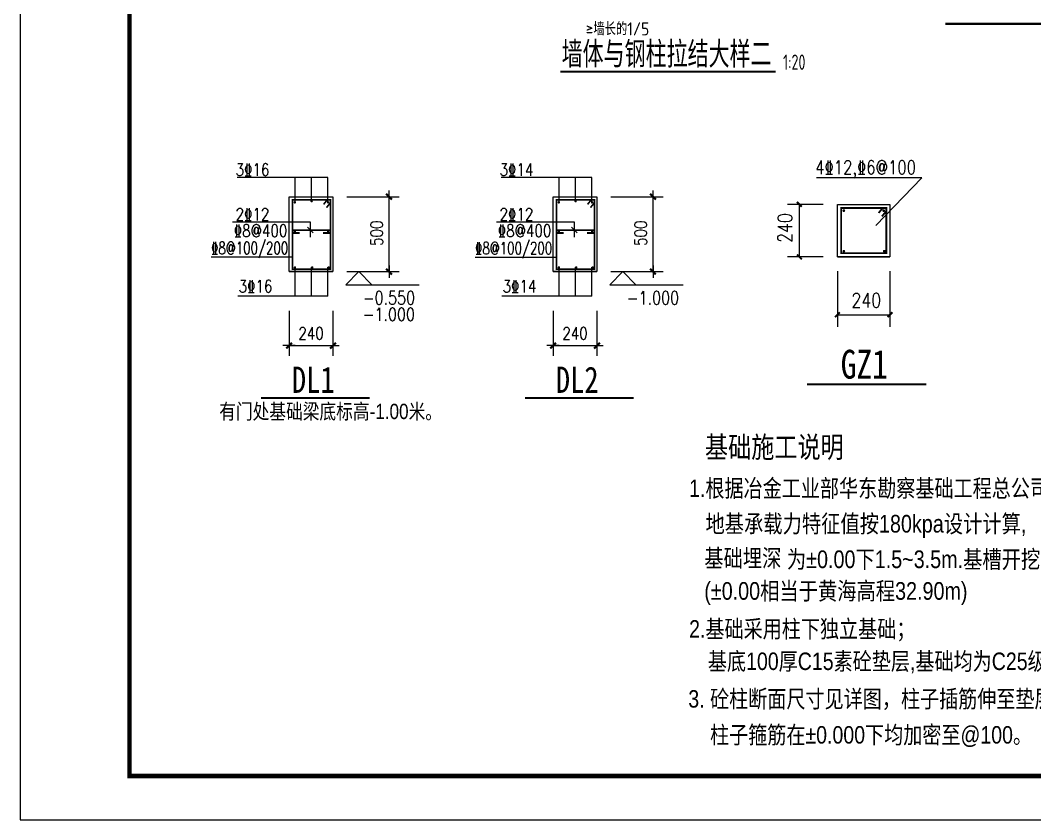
# Model space of a CAD drawing. Extents: x 37237700 to 37865026, y 138877 to 347670.
# Drawn here: x 37237700 to 37284087, y 138877 to 175458 of the extents above; entities that cross this region are included whole.
import ezdxf
from ezdxf.enums import TextEntityAlignment as Align

# ---------------------------------------------------------------- set-up
doc = ezdxf.new("R2010")
doc.units = 0
doc.header["$LTSCALE"] = 1000
doc.header["$MEASUREMENT"] = 0
doc.layers.get('0').update_dxf_attribs({"linetype": 'CONTINUOUS'})
doc.layers.get('DEFPOINTS').update_dxf_attribs({"linetype": 'CONTINUOUS'})
for name, color, linetype in [('205', 253, 'CONTINUOUS'), ('BD', 255, 'CONTINUOUS'), ('NUM', 7, 'CONTINUOUS'), ('OR', 7, 'CONTINUOUS'), ('PUB_DIM', 3, 'CONTINUOUS'), ('PUB_HZ', 7, 'CONTINUOUS'), ('PUB_TEXT', 7, 'CONTINUOUS'), ('PUB_TITLE', 4, 'CONTINUOUS'), ('PUB_WZ', 7, 'CONTINUOUS'), ('TEXT', 7, 'CONTINUOUS')]:
    doc.layers.add(name, color=color, linetype=linetype)
doc.styles.add('-ARIAL', font='arial.ttf', dxfattribs={"width": 0.8})
doc.styles.add('-宋体', font='', dxfattribs={"width": 0.8})
doc.styles.add('_HZTXT', font='txt.shx', dxfattribs={"width": 0.8, "bigfont": 'hztxt.shx'})
doc.styles.add('DIM_FONT', font='SIMPLEX.shx', dxfattribs={"width": 0.8})
doc.styles.add('TSSD_Label', font='Tssdeng.shx', dxfattribs={"width": 0.7, "bigfont": 'hztxt.shx'})
doc.styles.add('TSSD_REIN', font='tssdeng.shx', dxfattribs={"width": 0.7, "bigfont": 'tssdchn.shx'})
doc.styles.get('-宋体').set_extended_font_data('SimSun')

# ---------------------------------------------------------------- blocks, each defined once
blk = doc.blocks.new('_ArchTick')
at = {"color": 0, "linetype": 'ByBlock', "const_width": 0.4}
blk.add_lwpolyline([(-0.5, -0.5), (0.5, 0.5)], dxfattribs=at)
blk = doc.blocks.new('_DIMX')
blk.add_line((-150, 0), (150, 0))
at = {"const_width": 50}
blk.add_lwpolyline([(-70, -70), (70, 70)], dxfattribs=at)

msp = doc.modelspace()

# ---------------------------------------------------------------- linework, layer by layer
for p, q in [((37276818.3, 166070.4), (37278929.3, 168249.4)), ((37249992.4, 167383.9), (37251999.3, 167383.9)), ((37249992.4, 163957), (37249992.4, 167383.9)), ((37251999.3, 167383.9), (37251999.3, 163957)), ((37262063.7, 167383.9), (37264070.5, 167383.9)), ((37262063.7, 163957), (37262063.7, 167383.9)), ((37264070.5, 167383.9), (37264070.5, 163957)), ((37275066.6, 167034.4), (37277466.6, 167034.4)), ((37275066.6, 164634.4), (37275066.6, 167034.4)), ((37277466.6, 167034.4), (37277466.6, 164634.4)), ((37250838, 165986), (37251093.8, 165730.2)), ((37262909.3, 165986), (37263165.1, 165730.2)), ((37277466.6, 164634.4), (37275066.6, 164634.4)), ((37275066.6, 164634.4), (37277466.6, 164634.4)), ((37249992.4, 163957), (37251999.3, 163957)), ((37251999.3, 163957), (37249992.4, 163957)), ((37262063.7, 163957), (37264070.5, 163957)), ((37264070.5, 163957), (37262063.7, 163957))]:
    msp.add_line(p, q)
at = {"color": 0, "linetype": 'ByBlock'}
for p, q in [((37252630.9, 167385.8), (37255030.1, 167385.8)), ((37254561.3, 163960.7), (37254561.3, 167383.9)), ((37264702.2, 167385.8), (37267101.4, 167385.8)), ((37266632.6, 163960.7), (37266632.6, 167383.9)), ((37252630.9, 163958.9), (37255030.1, 163958.9)), ((37264702.2, 163958.9), (37267101.4, 163958.9)), ((37249991.9, 162166.3), (37249991.9, 160100.4)), ((37251998.7, 162166.3), (37251998.7, 160100.4)), ((37262063.2, 162166.3), (37262063.2, 160100.4)), ((37264070, 162166.3), (37264070, 160100.4)), ((37249993.8, 160569.1), (37251996.9, 160569.1)), ((37262065, 160569.1), (37264068.1, 160569.1))]:
    msp.add_line(p, q, dxfattribs=at)
at = {"const_width": 80}
for points in [[(37250146.1, 165858.1), (37251886.2, 165858.1)], [(37250146.1, 165724.3), (37250475.4, 165724.3)], [(37251546.1, 165724.3), (37251886.2, 165724.3)], [(37262217.4, 165858.1), (37263957.5, 165858.1)], [(37262217.4, 165724.3), (37262546.6, 165724.3)], [(37263617.4, 165724.3), (37263957.5, 165724.3)]]:
    msp.add_lwpolyline(points, dxfattribs=at)
at = {"layer": '205'}
for points, const_width in [([(37273669.8, 158798.6), (37279127.9, 158798.6)], 92.8), ([(37248709.4, 158171.6), (37253671.3, 158171.6)], 84.4), ([(37260780.6, 158171.6), (37265742.5, 158171.6)], 84.4)]:
    msp.add_lwpolyline(points, dxfattribs=dict(at, const_width=const_width))
at = {"layer": 'BD'}
for p, q in [((37246434.8, 164632.7), (37250146.1, 164632.7)), ((37258506.1, 164626.2), (37262217.4, 164626.2))]:
    msp.add_line(p, q, dxfattribs=at)
for points, const_width in [([(37250146.1, 167238.6), (37251886.2, 167238.6), (37251886.2, 164063), (37250146.1, 164063), (37250146.1, 167238.6)], 75), ([(37262217.4, 167238.6), (37263957.5, 167238.6), (37263957.5, 164063), (37262217.4, 164063), (37262217.4, 167238.6)], 75), ([(37275235.7, 166869.4), (37277301.6, 166869.4), (37277301.6, 164799.4), (37275235.7, 164799.4), (37275235.7, 166869.4)], 82.5)]:
    msp.add_lwpolyline(points, dxfattribs=dict(at, const_width=const_width))
for points, const_width in [([(37250229.4, 167127.3, 1), (37250285.6, 167127.3, 1)], 56.2), ([(37250993.7, 167183, 1), (37251049.9, 167183, 1)], 56.2), ([(37251746.6, 167127.3, 1), (37251802.9, 167127.3, 1)], 56.2), ([(37262300.7, 167127.3, 1), (37262356.9, 167127.3, 1)], 56.2), ([(37263065, 167183, 1), (37263121.2, 167183, 1)], 56.2), ([(37263817.9, 167127.3, 1), (37263874.2, 167127.3, 1)], 56.2), ([(37275327.3, 166747, 1), (37275389.2, 166747, 1)], 61.9), ([(37277148.1, 166747, 1), (37277210, 166747, 1)], 61.9), ([(37250229.4, 165791.3, 1), (37250285.6, 165791.3, 1)], 56.2), ([(37251746.6, 165791.3, 1), (37251802.9, 165791.3, 1)], 56.2), ([(37262300.7, 165791.3, 1), (37262356.9, 165791.3, 1)], 56.2), ([(37263817.9, 165791.3, 1), (37263874.2, 165791.3, 1)], 56.2), ([(37275327.3, 164891.3, 1), (37275389.2, 164891.3, 1)], 61.9), ([(37277178.8, 164891.3, 1), (37277240.6, 164891.3, 1)], 61.9), ([(37250229.4, 164146.5, 1), (37250285.6, 164146.5, 1)], 56.2), ([(37251021.5, 164146.5, 1), (37251077.8, 164146.5, 1)], 56.2), ([(37251774.5, 164146.5, 1), (37251830.8, 164146.5, 1)], 56.2), ([(37262300.7, 164146.5, 1), (37262356.9, 164146.5, 1)], 56.2), ([(37263092.8, 164146.5, 1), (37263149.1, 164146.5, 1)], 56.2), ([(37263845.8, 164146.5, 1), (37263902, 164146.5, 1)], 56.2)]:
    msp.add_lwpolyline(points, format="xyb", close=True, dxfattribs=dict(at, const_width=const_width))
at = {"layer": 'DEFPOINTS', "color": 0, "linetype": 'ByBlock'}
for p in [(37252722.7, 167385.8), (37254561.3, 167385.8), (37264794, 167385.8), (37266632.6, 167385.8), (37252722.7, 163958.9), (37264794, 163958.9), (37249991.9, 162728.8), (37251998.7, 162728.8), (37262063.2, 162728.8), (37264070, 162728.8), (37251998.7, 160569.1), (37264070, 160569.1)]:
    msp.add_point(p, dxfattribs=at)
at = {"layer": 'NUM', "const_width": 100}
for points in [[(37289861.2, 175298.3), (37280003.2, 175298.3)], [(37272248.6, 173104.8), (37262390.7, 173104.8)]]:
    msp.add_lwpolyline(points, dxfattribs=at)
at = {"layer": 'OR'}
for p, q in [((37251769.1, 168263.1), (37247619, 168263.1)), ((37250267.5, 167154.8), (37250267.5, 168263.1)), ((37251015.1, 167154.8), (37251015.1, 168263.1)), ((37251769.1, 167154.8), (37251769.1, 168263.1)), ((37263840.4, 168263.1), (37259690.3, 168263.1)), ((37262338.7, 167154.8), (37262338.7, 168263.1)), ((37263086.3, 167154.8), (37263086.3, 168263.1)), ((37263840.4, 167154.8), (37263840.4, 168263.1)), ((37278929.3, 168249.4), (37274109.8, 168249.4)), ((37250965.9, 166218.5), (37247401.7, 166218.5)), ((37250965.9, 165531.1), (37250965.9, 166218.5)), ((37263037.2, 166218.5), (37259473, 166218.5)), ((37263037.2, 165531.1), (37263037.2, 166218.5)), ((37250267.5, 162834.7), (37250267.5, 164158.5)), ((37251015.1, 162834.7), (37251015.1, 164158.5)), ((37251769.1, 162834.7), (37251769.1, 164158.5)), ((37262338.7, 162834.7), (37262338.7, 164158.5)), ((37263086.3, 162834.7), (37263086.3, 164158.5)), ((37263840.4, 162834.7), (37263840.4, 164158.5)), ((37251769.1, 162834.7), (37247648.6, 162834.7)), ((37263840.4, 162834.7), (37259719.9, 162834.7))]:
    msp.add_line(p, q, dxfattribs=at)
for points, const_width in [([(37251742, 167245.1), (37251566.7, 167031.8)], 75), ([(37251877.5, 167100.7), (37251702.2, 166887.3)], 75), ([(37263813.3, 167245.1), (37263637.9, 167031.8)], 75), ([(37263948.8, 167100.7), (37263773.5, 166887.3)], 75), ([(37277143, 166876.6), (37276950.1, 166641.9)], 82.5), ([(37277292.1, 166717.7), (37277099.2, 166483)], 82.5)]:
    msp.add_lwpolyline(points, dxfattribs=dict(at, const_width=const_width))
at = {"layer": 'PUB_DIM'}
for p, q in [((37274406.6, 167034.4), (37272776.5, 167034.4)), ((37273326.5, 164634.4), (37273326.5, 167034.4)), ((37274406.6, 164634.4), (37272776.5, 164634.4)), ((37253181.5, 163958.9), (37252581.5, 163358.9)), ((37253781.5, 163358.9), (37253181.5, 163958.9)), ((37265252.8, 163958.9), (37264652.8, 163358.9)), ((37265852.8, 163358.9), (37265252.8, 163958.9)), ((37275066.6, 163974.4), (37275066.6, 161435.6)), ((37277466.6, 163974.4), (37277466.6, 161435.6)), ((37252581.5, 163358.9), (37253781.5, 163358.9)), ((37253181.5, 163358.9), (37255935.8, 163358.9)), ((37264652.8, 163358.9), (37265852.8, 163358.9)), ((37265252.8, 163358.9), (37268007.1, 163358.9)), ((37275066.6, 161985.6), (37277466.6, 161985.6))]:
    msp.add_line(p, q, dxfattribs=at)
at = {"layer": 'PUB_TITLE'}
msp.add_lwpolyline([(37237700.2, 138877.2), (37356500.2, 138877.2), (37356500.2, 222877.2), (37237700.2, 222877.2)], close=True, dxfattribs=at)
at = {"layer": 'PUB_TITLE', "const_width": 200}
msp.add_lwpolyline([(37242700.2, 140877.2), (37354500.2, 140877.2), (37354500.2, 220877.2), (37242700.2, 220877.2)], close=True, dxfattribs=at)

# ---------------------------------------------------------------- block references
at = {"color": 0, "linetype": 'ByBlock'}
for p, xscale, yscale, zscale, rotation in [((37254561.3, 167385.8), 1.874999995343387, 1.874999995343387, 1.874999995343387, 90), ((37266632.6, 167385.8), 1.874999995343387, 1.874999995343387, 1.874999995343387, 90), ((37254561.3, 163958.9), 1.874999995343387, 1.874999995343387, 1.874999995343387, 270), ((37266632.6, 163958.9), 1.874999995343387, 1.874999995343387, 1.874999995343387, 270), ((37249991.9, 160569.1), 1.874999992549419, 1.874999992549419, 1.874999992549419, 180), ((37262063.2, 160569.1), 1.874999992549419, 1.874999992549419, 1.874999992549419, 180)]:
    msp.add_blockref('_DIMX', p, dxfattribs=dict(at, xscale=xscale, yscale=yscale, zscale=zscale, rotation=rotation))
at = {"color": 0, "linetype": 'ByBlock', "xscale": 1.874999992549419, "yscale": 1.874999992549419, "zscale": 1.874999992549419}
for p in [(37251998.7, 160569.1), (37264070, 160569.1)]:
    msp.add_blockref('_DIMX', p, dxfattribs=at)
at = {"layer": 'PUB_DIM', "xscale": 220, "yscale": 220, "zscale": 220}
for p, rotation in [((37273326.5, 167034.4), 90), ((37273326.5, 164634.4), 270), ((37275066.6, 161985.6), 180)]:
    msp.add_blockref('_ArchTick', p, dxfattribs=dict(at, rotation=rotation))
msp.add_blockref('_ArchTick', (37277466.6, 161985.6), dxfattribs=at)

# ---------------------------------------------------------------- texts
at = {"color": 7, "linetype": 'ByBlock', "char_height": 562.5, "attachment_point": 5, "rotation": 90, "style": 'DIM_FONT'}
for insert in [(37253998.8, 165713.9), (37266070.1, 165713.9)]:
    msp.add_mtext('500', dxfattribs=dict(at, insert=insert))
at = {"color": 7, "linetype": 'ByBlock', "char_height": 562.5, "attachment_point": 5, "style": 'DIM_FONT'}
for insert in [(37250995.3, 161131.6), (37263066.6, 161131.6)]:
    msp.add_mtext('240', dxfattribs=dict(at, insert=insert))
at = {"layer": 'PUB_DIM', "style": 'DIM_FONT', "width": 0.8}
for s, p in [('-0.550', (37254558.7, 162758.9)), ('-1.000', (37266629.9, 162758.9)), ('-1.000', (37254555, 162000.7))]:
    msp.add_text(s, height=600, dxfattribs=at).set_placement(p, align=Align.MIDDLE)
at = {"layer": 'PUB_DIM', "color": 7, "insert": (37272666.5, 165954.4), "char_height": 660, "attachment_point": 5, "rotation": 90, "style": 'DIM_FONT'}
msp.add_mtext('\\A1;240', dxfattribs=at)
at = {"layer": 'PUB_DIM', "color": 7, "insert": (37276386.6, 162645.6), "char_height": 660, "attachment_point": 5, "style": 'DIM_FONT'}
msp.add_mtext('\\A1;240', dxfattribs=at)
at = {"layer": 'PUB_HZ', "style": '-ARIAL', "width": 0.8}
for s, height, p in [('有门处基础梁底标高-1.00米。', 700, (37246797.4, 157210.1)), (' 基础施工说明', 969.48, (37268706.1, 155443.6)), (' 1.根据冶金工业部华东勘察基础工程总公司提供的岩土勘察报告', 799.817, (37268035.7, 153644.6)), ('地基承载力特征值按180kpa设计计算,', 807.896, (37269031.9, 152017.6)), ('基础埋深', 807.9, (37268977.5, 150441.9)), ('为%%P0.00下1.5~3.5m.基槽开挖至     层粉质粘土层', 807.896, (37272756, 150390.8)), ('(%%P0.00相当于黄海高程32.90m)', 807.896, (37268977.5, 148942.2)), (' 2.基础采用柱下独立基础；', 799.817, (37268035.7, 147210)), ('基底100厚C15素砼垫层,基础均为C25级砼。', 799.817, (37269142.5, 145728)), ('3. 砼柱断面尺寸见详图，柱子插筋伸至垫层并做300长直钩,', 799.817, (37268247.4, 144007.8)), ('柱子箍筋在%%P0.000下均加密至@100。', 799.817, (37269238.8, 142361.8))]:
    msp.add_text(s, height=height, dxfattribs=at).set_placement(p)
at = {"layer": 'PUB_TEXT', "style": '_HZTXT'}
for s, height, width, p in [('3%%13216', 562.5, 0.8, (37247547.2, 168341.4)), ('3%%13214', 562.5, 0.8, (37259618.5, 168341.4)), ('4%%13212,%%1326@100', 618.75, 0.8, (37274052.7, 168423.1)), ('2%%13212', 562.5, 0.8, (37247547.2, 166296.8)), ('2%%13212', 562.5, 0.8, (37259618.5, 166296.8)), ('%%1328@400', 562.5, 0.8, (37247461.3, 165550.9)), ('%%1328@400', 562.5, 0.8, (37259532.6, 165550.9)), ('%%1328@100/200', 562.5, 0.7, (37246423.9, 164755.1)), ('%%1328@100/200', 562.5, 0.7, (37258495.1, 164748.6)), ('3%%13216', 562.5, 0.8, (37247684.8, 163008.2)), ('3%%13214', 562.5, 0.8, (37259756, 163008.2))]:
    msp.add_text(s, height=height, dxfattribs=dict(at, width=width)).set_placement(p)
at = {"layer": 'PUB_WZ', "style": '-宋体', "width": 0.8}
for s, height, p in [('GZ1', 1320, (37275215.5, 159060.5)), ('DL1', 1200, (37250114.6, 158409.8)), ('DL2', 1200, (37262185.9, 158409.8))]:
    msp.add_text(s, height=height, dxfattribs=at).set_placement(p)
at = {"layer": 'TEXT', "style": 'TSSD_REIN', "width": 0.765332}
msp.add_text('≥墙长的1/5', height=600, rotation=359.82192, dxfattribs=at).set_placement((37263553.1, 174771.4), (37266461.4, 174762.3), align=Align.FIT)
at = {"layer": 'TEXT', "style": 'TSSD_Label', "width": 0.8}
msp.add_text('墙体与钢柱拉结大样二', height=1200, dxfattribs=at).set_placement((37267254.1, 173292.1), align=Align.CENTER)
at = {"layer": 'TEXT', "color": 0, "linetype": 'ByBlock', "style": 'TSSD_REIN', "width": 0.7}
msp.add_text('1:20', height=700, dxfattribs=at).set_placement((37272577.3, 172980.9), align=Align.BOTTOM_LEFT)

doc.saveas('drawing.dxf')
